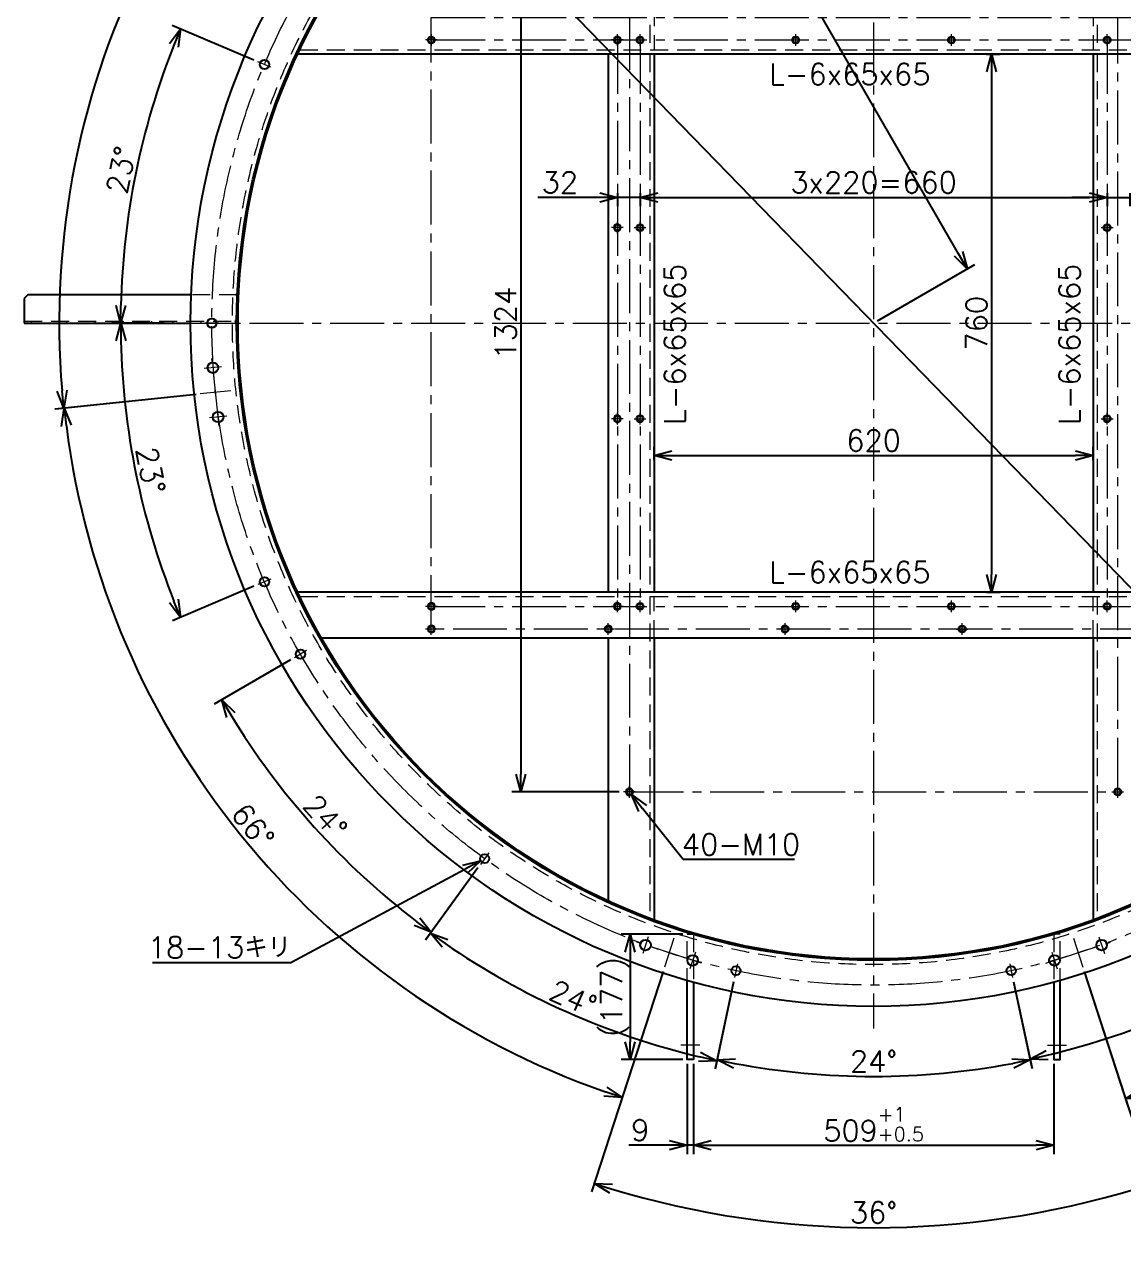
# Model space of a CAD drawing. Header units: millimetres. Extents: x 0 to 8282, y -48 to 5829.
# Drawn here: x 5738 to 7291, y 2735 to 4453 of the extents above; entities that cross this region are included whole.
import ezdxf

# ---------------------------------------------------------------- set-up
doc = ezdxf.new("R2010")
doc.units = ezdxf.units.MM
doc.header["$LTSCALE"] = 4
doc.header["$PDMODE"] = 99
doc.header["$PDSIZE"] = 1
doc.linetypes.add('CENTER2', pattern=[28.575, 19.05, -3.175, 3.175, -3.175])
doc.linetypes.add('HIDDEN', pattern=[9.525, 6.35, -3.175])
for name, color, linetype, lineweight in [('04_HIDDEN', 2, 'HIDDEN', 13), ('05_CENTER', 4, 'CENTER2', 13), ('08_DIM', 3, 'Continuous', 13)]:
    doc.layers.add(name, color=color, linetype=linetype, lineweight=lineweight)
doc.styles.add('KSS_TXT', font='txt.shx', dxfattribs={"bigfont": 'extfont2.shx'})
doc.dimstyles.new('KSS_DIM', dxfattribs={"dimscale": 10, "dimtxt": 3, "dimasz": 2.5, "dimexe": 1.25, "dimexo": 0.625, "dimtad": 1, "dimdsep": 46, "dimtxsty": 'KSS_TXT', "dimblk": 'OPEN30', "dimcen": 0, "dimazin": 2, "dimtfac": 0.75, "dimtmove": 0, "dimatfit": 3, "dimldrblk": 'OPEN30', "dimfxl": 1.25, "dimtolj": 1, "dimarcsym": 0})
doc.dimstyles.new('KSS_DIM$3', dxfattribs={"dimscale": 10, "dimtxt": 3, "dimasz": 2.5, "dimexe": 1.25, "dimexo": 0.625, "dimtad": 1, "dimtih": 1, "dimtoh": 1, "dimdsep": 46, "dimtxsty": 'KSS_TXT', "dimblk": 'OPEN30', "dimcen": 0, "dimazin": 2, "dimtfac": 0.75, "dimtofl": 0, "dimtmove": 0, "dimatfit": 3, "dimldrblk": 'OPEN30', "dimfxl": 1.25, "dimtolj": 1, "dimarcsym": 0})

# ---------------------------------------------------------------- blocks, each defined once
blk = doc.blocks.new('A$C6847E747')
at = {"color": 0}
for p, q in [((-295, 40), (-300, 35)), ((-300, 35), (-300, 0)), ((-64.2, 40), (-295, 40)), ((-300, 0), (-65, 0))]:
    blk.add_line(p, q, dxfattribs=at)
at = {"color": 3}
for points in [[(0.9, 40), (-1.1, 40), (1, 42), (1, 42)], [(0, 3), (-2, 3), (0, 5), (0, 5)], [(0, 0), (-2, 0), (0, -2), (0, -2)]]:
    blk.add_lwpolyline(points, close=True, dxfattribs=at)
at = {"layer": '04_HIDDEN'}
for p, q in [((0.9, 40), (-64.2, 40)), ((-300, 3), (0, 3)), ((-290, 0), (-290, 3)), ((-250, 0), (-250, 3)), ((-240, 0), (-240, 3)), ((-200, 0), (-200, 3)), ((-160, 0), (-160, 3)), ((-120, 0), (-120, 3)), ((-90, 0), (-90, 3)), ((-65, 0), (0, 0)), ((-50, 0), (-50, 3))]:
    blk.add_line(p, q, dxfattribs=at)
blk = doc.blocks.new('M10Tz_1_1_1')
at = {"color": 0}
for radius in [5, 4]:
    blk.add_circle((0, 0), radius, dxfattribs=at)
at = {"layer": '05_CENTER'}
for p, q in [((8.3, 0), (-8.3, 0)), ((0, -8.3), (0, 8.3))]:
    blk.add_line(p, q, dxfattribs=at)
blk = doc.blocks.new('_Open30')
at = {"color": 0, "linetype": 'ByBlock', "lineweight": -2}
for p, q in [((-1, 0.268), (0, 0)), ((0, 0), (-1, -0.268)), ((0, 0), (-1, 0))]:
    blk.add_line(p, q, dxfattribs=at)
blk = doc.blocks.new('*D202')
at = {"layer": '08_DIM', "color": 0, "lineweight": -2, "transparency": 16777216}
for p, q in [((6575.7, 4214.5), (6575.7, 4195.7)), ((6607.7, 4214.5), (6607.7, 4195.7)), ((6550.7, 4208.2), (6463.2, 4208.2)), ((6607.7, 4208.2), (6575.7, 4208.2)), ((6632.7, 4208.2), (6657.7, 4208.2))]:
    blk.add_line(p, q, dxfattribs=at)
at = {"layer": 'Defpoints', "color": 0, "transparency": 16777216}
for p in [(6575.7, 4220.7), (6607.7, 4220.7), (6575.7, 4208.2)]:
    blk.add_point(p, dxfattribs=at)
at = {"layer": '08_DIM', "color": 0, "lineweight": -2, "transparency": 16777216, "xscale": 25, "yscale": 25, "zscale": 25}
blk.add_blockref('_Open30', (6575.7, 4208.2), dxfattribs=at)
at = {"layer": '08_DIM', "color": 0, "lineweight": -2, "transparency": 16777216, "xscale": 25, "yscale": 25, "zscale": 25, "rotation": 180}
blk.add_blockref('_Open30', (6607.7, 4208.2), dxfattribs=at)
at = {"layer": '08_DIM', "color": 0, "transparency": 16777216, "insert": (6494.4, 4229.5), "char_height": 30, "attachment_point": 5, "style": 'KSS_TXT'}
blk.add_mtext('\\A1;32', dxfattribs=at)
blk = doc.blocks.new('*D203')
at = {"layer": '08_DIM', "color": 0, "lineweight": -2, "transparency": 16777216}
for p, q in [((6607.7, 4214.5), (6607.7, 4195.7)), ((7267.7, 4214.5), (7267.7, 4195.7)), ((6632.7, 4208.2), (7242.7, 4208.2))]:
    blk.add_line(p, q, dxfattribs=at)
at = {"layer": 'Defpoints', "color": 0, "transparency": 16777216}
for p in [(6607.7, 4220.7), (7267.7, 4220.7), (7267.7, 4208.2)]:
    blk.add_point(p, dxfattribs=at)
at = {"layer": '08_DIM', "color": 0, "lineweight": -2, "transparency": 16777216, "xscale": 25, "yscale": 25, "zscale": 25, "rotation": 180}
blk.add_blockref('_Open30', (6607.7, 4208.2), dxfattribs=at)
at = {"layer": '08_DIM', "color": 0, "lineweight": -2, "transparency": 16777216, "xscale": 25, "yscale": 25, "zscale": 25}
blk.add_blockref('_Open30', (7267.7, 4208.2), dxfattribs=at)
at = {"layer": '08_DIM', "color": 0, "transparency": 16777216, "insert": (6937.7, 4229.5), "char_height": 30, "attachment_point": 5, "style": 'KSS_TXT'}
blk.add_mtext('\\A1;3x220=660', dxfattribs=at)
blk = doc.blocks.new('*D204')
at = {"layer": '08_DIM', "color": 0, "lineweight": -2, "transparency": 16777216}
for p, q in [((7267.7, 4214.5), (7267.7, 4195.7)), ((7299.7, 4214.5), (7299.7, 4195.7)), ((7242.7, 4208.2), (7217.7, 4208.2)), ((7267.7, 4208.2), (7299.7, 4208.2)), ((7324.7, 4208.2), (7412.2, 4208.2))]:
    blk.add_line(p, q, dxfattribs=at)
at = {"layer": 'Defpoints', "color": 0, "transparency": 16777216}
for p in [(7267.7, 4220.7), (7299.7, 4220.7), (7299.7, 4208.2)]:
    blk.add_point(p, dxfattribs=at)
at = {"layer": '08_DIM', "color": 0, "lineweight": -2, "transparency": 16777216, "xscale": 25, "yscale": 25, "zscale": 25}
blk.add_blockref('_Open30', (7267.7, 4208.2), dxfattribs=at)
at = {"layer": '08_DIM', "color": 0, "lineweight": -2, "transparency": 16777216, "xscale": 25, "yscale": 25, "zscale": 25, "rotation": 180}
blk.add_blockref('_Open30', (7299.7, 4208.2), dxfattribs=at)
at = {"layer": '08_DIM', "color": 0, "transparency": 16777216, "insert": (7380.9, 4229.5), "char_height": 30, "attachment_point": 5, "style": 'KSS_TXT'}
blk.add_mtext('\\A1;32', dxfattribs=at)
blk = doc.blocks.new('*D205')
at = {"layer": '08_DIM', "color": 0, "lineweight": -2, "transparency": 16777216}
for p, q in [((6627.7, 3837), (6627.7, 3856.2)), ((7247.7, 3837), (7247.7, 3856.2)), ((6652.7, 3843.7), (7222.7, 3843.7))]:
    blk.add_line(p, q, dxfattribs=at)
at = {"layer": 'Defpoints', "color": 0, "transparency": 16777216}
for p in [(7247.7, 3843.7), (6627.7, 3830.8), (7247.7, 3830.8)]:
    blk.add_point(p, dxfattribs=at)
at = {"layer": '08_DIM', "color": 0, "lineweight": -2, "transparency": 16777216, "xscale": 25, "yscale": 25, "zscale": 25, "rotation": 180}
blk.add_blockref('_Open30', (6627.7, 3843.7), dxfattribs=at)
at = {"layer": '08_DIM', "color": 0, "lineweight": -2, "transparency": 16777216, "xscale": 25, "yscale": 25, "zscale": 25}
blk.add_blockref('_Open30', (7247.7, 3843.7), dxfattribs=at)
at = {"layer": '08_DIM', "color": 0, "transparency": 16777216, "insert": (6937.7, 3864.9), "char_height": 30, "attachment_point": 5, "style": 'KSS_TXT'}
blk.add_mtext('\\A1;620', dxfattribs=at)
blk = doc.blocks.new('*D206')
at = {"layer": '08_DIM', "color": 0, "lineweight": -2, "transparency": 16777216}
for p, q in [((7097.3, 4410.6), (7116.7, 4410.6)), ((7104.2, 4385.6), (7104.2, 3675.6)), ((7097.3, 3650.6), (7116.7, 3650.6))]:
    blk.add_line(p, q, dxfattribs=at)
at = {"layer": 'Defpoints', "color": 0, "transparency": 16777216}
for p in [(7091, 4410.6), (7091, 3650.6), (7104.2, 3650.6)]:
    blk.add_point(p, dxfattribs=at)
at = {"layer": '08_DIM', "color": 0, "lineweight": -2, "transparency": 16777216, "xscale": 25, "yscale": 25, "zscale": 25}
for p, rotation in [((7104.2, 4410.6), 90), ((7104.2, 3650.6), 270)]:
    blk.add_blockref('_Open30', p, dxfattribs=dict(at, rotation=rotation))
at = {"layer": '08_DIM', "color": 0, "transparency": 16777216, "insert": (7083, 4030.6), "char_height": 30, "attachment_point": 5, "rotation": 90, "style": 'KSS_TXT'}
blk.add_mtext('\\A1;760', dxfattribs=at)
blk = doc.blocks.new('*D215')
at = {"layer": '08_DIM', "color": 0, "lineweight": -2, "transparency": 16777216}
for p, q in [((6578.1, 4692.6), (6426.6, 4692.6)), ((6439.1, 4667.6), (6439.1, 3393.6)), ((6578.1, 3368.6), (6426.6, 3368.6))]:
    blk.add_line(p, q, dxfattribs=at)
at = {"layer": 'Defpoints', "color": 0, "transparency": 16777216}
for p in [(6584.3, 4692.6), (6439.1, 3368.6), (6584.3, 3368.6)]:
    blk.add_point(p, dxfattribs=at)
at = {"layer": '08_DIM', "color": 0, "lineweight": -2, "transparency": 16777216, "xscale": 25, "yscale": 25, "zscale": 25}
for p, rotation in [((6439.1, 4692.6), 90), ((6439.1, 3368.6), 270)]:
    blk.add_blockref('_Open30', p, dxfattribs=dict(at, rotation=rotation))
at = {"layer": '08_DIM', "color": 0, "transparency": 16777216, "insert": (6417.8, 4030.6), "char_height": 30, "attachment_point": 5, "rotation": 90, "style": 'KSS_TXT'}
blk.add_mtext('\\A1;1324', dxfattribs=at)
blk = doc.blocks.new('*D218')
at = {"layer": '08_DIM', "color": 0, "lineweight": -2, "transparency": 16777216}
for p, q in [((6640.1, 3114.9), (6539, 2803.6)), ((7235.2, 3114.9), (7336.3, 2803.6))]:
    blk.add_line(p, q, dxfattribs=at)
blk.add_arc((6937.7, 4030.6), 1277.6, 253.1211, 286.8789, dxfattribs=at)
at = {"layer": 'Defpoints', "color": 0, "transparency": 16777216}
for p in [(6655.4, 3162), (7219.9, 3162), (6642.1, 3120.8), (7233.3, 3120.8), (6804.1, 2760)]:
    blk.add_point(p, dxfattribs=at)
at = {"layer": '08_DIM', "color": 0, "lineweight": -2, "transparency": 16777216, "xscale": 25, "yscale": 25, "zscale": 25}
for p, rotation in [((6542.9, 2815.5), 162.5605719698771), ((7332.5, 2815.5), 17.43942803012288)]:
    blk.add_blockref('_Open30', p, dxfattribs=dict(at, rotation=rotation))
at = {"layer": '08_DIM', "color": 0, "transparency": 16777216, "insert": (6937.7, 2774.3), "char_height": 30, "attachment_point": 5, "style": 'KSS_TXT'}
blk.add_mtext('\\A1;36%%d', dxfattribs=at)
blk = doc.blocks.new('*D219')
at = {"layer": '08_DIM', "color": 0, "lineweight": -2, "transparency": 16777216}
for p, q in [((5980.7, 3930.1), (5781.7, 3909.1)), ((6640.1, 3114.9), (6578.5, 2925.2))]:
    blk.add_line(p, q, dxfattribs=at)
blk.add_arc((6937.7, 4030.6), 1149.8, 187.2457, 250.7543, dxfattribs=at)
at = {"layer": 'Defpoints', "color": 0, "transparency": 16777216}
for p in [(6029.3, 3935.2), (5986.9, 3930.7), (5922.4, 3490.8), (6655.4, 3162), (6642.1, 3120.8)]:
    blk.add_point(p, dxfattribs=at)
at = {"layer": '08_DIM', "color": 0, "lineweight": -2, "transparency": 16777216, "xscale": 25, "yscale": 25, "zscale": 25}
for p, rotation in [((5794.1, 3910.4), 96.62287407231572), ((6582.3, 2937.1), 341.3771259263838)]:
    blk.add_blockref('_Open30', p, dxfattribs=dict(at, rotation=rotation))
at = {"layer": '08_DIM', "color": 0, "transparency": 16777216, "insert": (6060.6, 3320.4), "char_height": 30, "attachment_point": 5, "rotation": 309, "style": 'KSS_TXT'}
blk.add_mtext('\\A1;66%%d', dxfattribs=at)
blk = doc.blocks.new('*D220')
at = {"layer": '08_DIM', "color": 0, "lineweight": -2, "transparency": 16777216}
for p, q in [((7895.3, 3930), (8095.8, 3908.9)), ((7235.2, 3114.9), (7297.5, 2923.2))]:
    blk.add_line(p, q, dxfattribs=at)
blk.add_arc((6937.7, 4030.6), 1152, 289.2434, 352.7566, dxfattribs=at)
at = {"layer": 'Defpoints', "color": 0, "transparency": 16777216}
for p in [(7846, 3935.2), (7889.1, 3930.6), (7219.9, 3162), (7678.2, 3148.2), (7233.3, 3120.8)]:
    blk.add_point(p, dxfattribs=at)
at = {"layer": '08_DIM', "color": 0, "lineweight": -2, "transparency": 16777216, "xscale": 25, "yscale": 25, "zscale": 25}
for p, rotation in [((8083.3, 3910.2), 83.37828075283372), ((7293.7, 2935), 198.6217192484665)]:
    blk.add_blockref('_Open30', p, dxfattribs=dict(at, rotation=rotation))
at = {"layer": '08_DIM', "color": 0, "transparency": 16777216, "insert": (7816.4, 3319), "char_height": 30, "attachment_point": 5, "rotation": 51, "style": 'KSS_TXT'}
blk.add_mtext('\\A1;66%%d', dxfattribs=at)
blk = doc.blocks.new('*D223')
at = {"layer": '08_DIM', "color": 0, "lineweight": -2, "transparency": 16777216}
for p, q in [((6456.3, 4864.4), (6356.1, 5038)), ((5980.7, 3930.1), (5780.9, 3909.1))]:
    blk.add_line(p, q, dxfattribs=at)
blk.add_arc((6937.7, 4030.6), 1150.7, 121.2449, 184.7551, dxfattribs=at)
at = {"layer": 'Defpoints', "color": 0, "transparency": 16777216}
for p in [(6459.4, 4859), (6481, 4821.5), (6030.9, 4739.1), (6029.3, 3935.2), (5986.9, 3930.7)]:
    blk.add_point(p, dxfattribs=at)
at = {"layer": '08_DIM', "color": 0, "lineweight": -2, "transparency": 16777216, "xscale": 25, "yscale": 25, "zscale": 25}
for p, rotation in [((6362.3, 5027.1), 30.62243040489151), ((5793.3, 3910.4), 275.3775695953461)]:
    blk.add_blockref('_Open30', p, dxfattribs=dict(at, rotation=rotation))
at = {"layer": '08_DIM', "color": 0, "transparency": 16777216, "insert": (5893.5, 4562.7), "char_height": 30, "attachment_point": 5, "rotation": 63, "style": 'KSS_TXT'}
blk.add_mtext('\\A1;66%%d', dxfattribs=at)
blk = doc.blocks.new('*D224')
at = {"layer": '08_DIM', "color": 0, "lineweight": -2, "transparency": 16777216}
for p, q in [((6683.2, 2984.4), (6683.2, 2857)), ((7192.2, 2984.4), (7192.2, 2857)), ((6708.2, 2869.5), (7167.2, 2869.5))]:
    blk.add_line(p, q, dxfattribs=at)
at = {"layer": 'Defpoints', "color": 0, "transparency": 16777216}
for p in [(6683.2, 2990.6), (7192.2, 2990.6), (7192.2, 2869.5)]:
    blk.add_point(p, dxfattribs=at)
at = {"layer": '08_DIM', "color": 0, "lineweight": -2, "transparency": 16777216, "xscale": 25, "yscale": 25, "zscale": 25, "rotation": 180}
blk.add_blockref('_Open30', (6683.2, 2869.5), dxfattribs=at)
at = {"layer": '08_DIM', "color": 0, "lineweight": -2, "transparency": 16777216, "xscale": 25, "yscale": 25, "zscale": 25}
blk.add_blockref('_Open30', (7192.2, 2869.5), dxfattribs=at)
at = {"layer": '08_DIM', "color": 0, "transparency": 16777216, "insert": (6937.7, 2899.1), "char_height": 30, "attachment_point": 5, "style": 'KSS_TXT'}
blk.add_mtext('509{\\H20.000000;\\S+1^ +0.5;}', dxfattribs=at)
blk = doc.blocks.new('*D225')
at = {"layer": '08_DIM', "color": 0, "lineweight": -2, "transparency": 16777216}
for p, q in [((6667.9, 3167.4), (6581, 3167.4)), ((6593.5, 3142.4), (6593.5, 3015.6)), ((6667.9, 2990.6), (6581, 2990.6))]:
    blk.add_line(p, q, dxfattribs=at)
at = {"layer": 'Defpoints', "color": 0, "transparency": 16777216}
for p in [(6674.2, 3167.4), (6593.5, 2990.6), (6674.2, 2990.6)]:
    blk.add_point(p, dxfattribs=at)
at = {"layer": '08_DIM', "color": 0, "lineweight": -2, "transparency": 16777216, "xscale": 25, "yscale": 25, "zscale": 25}
for p, rotation in [((6593.5, 3167.4), 90), ((6593.5, 2990.6), 270)]:
    blk.add_blockref('_Open30', p, dxfattribs=dict(at, rotation=rotation))
at = {"layer": '08_DIM', "color": 0, "transparency": 16777216, "insert": (6572.3, 3079), "char_height": 30, "attachment_point": 5, "rotation": 90, "style": 'KSS_TXT'}
blk.add_mtext('\\A1;(177)', dxfattribs=at)
blk = doc.blocks.new('*D226')
at = {"layer": '08_DIM', "color": 0, "lineweight": -2, "transparency": 16777216}
for p, q in [((6674.2, 2984.4), (6674.2, 2857)), ((6683.2, 2984.4), (6683.2, 2857)), ((6649.2, 2869.5), (6591.7, 2869.5)), ((6683.2, 2869.5), (6674.2, 2869.5)), ((6708.2, 2869.5), (6733.2, 2869.5))]:
    blk.add_line(p, q, dxfattribs=at)
at = {"layer": 'Defpoints', "color": 0, "transparency": 16777216}
for p in [(6674.2, 2990.6), (6683.2, 2990.6), (6674.2, 2869.5)]:
    blk.add_point(p, dxfattribs=at)
at = {"layer": '08_DIM', "color": 0, "lineweight": -2, "transparency": 16777216, "xscale": 25, "yscale": 25, "zscale": 25}
blk.add_blockref('_Open30', (6674.2, 2869.5), dxfattribs=at)
at = {"layer": '08_DIM', "color": 0, "lineweight": -2, "transparency": 16777216, "xscale": 25, "yscale": 25, "zscale": 25, "rotation": 180}
blk.add_blockref('_Open30', (6683.2, 2869.5), dxfattribs=at)
at = {"layer": '08_DIM', "color": 0, "transparency": 16777216, "insert": (6607.9, 2890.7), "char_height": 30, "attachment_point": 5, "style": 'KSS_TXT'}
blk.add_mtext('\\A1;9', dxfattribs=at)
blk = doc.blocks.new('*D227')
at = {"layer": '08_DIM', "color": 0, "lineweight": -2, "transparency": 16777216}
for p, q in [((5961.6, 4898.6), (6094.1, 4898.6)), ((6094.1, 4898.6), (6286, 4701.1)), ((7589.3, 3360.2), (6303.4, 4683.2))]:
    blk.add_line(p, q, dxfattribs=at)
at = {"layer": 'Defpoints', "color": 0, "transparency": 16777216}
for p in [(6286, 4701.1), (7589.3, 3360.2)]:
    blk.add_point(p, dxfattribs=at)
at = {"layer": '08_DIM', "color": 0, "lineweight": -2, "transparency": 16777216, "xscale": 25, "yscale": 25, "zscale": 25}
for p, rotation in [((6286, 4701.1), 134.1852853373992), ((7589.3, 3360.2), 314.1852853373992)]:
    blk.add_blockref('_Open30', p, dxfattribs=dict(at, rotation=rotation))
at = {"layer": '08_DIM', "color": 0, "transparency": 16777216, "insert": (6024.7, 4919.8), "char_height": 30, "attachment_point": 5, "style": 'KSS_TXT'}
blk.add_mtext('\\A1;%%C1870', dxfattribs=at)
blk = doc.blocks.new('*D230')
at = {"layer": '08_DIM', "color": 0, "lineweight": -2, "transparency": 16777216}
for p, q in [((6517.1, 4867.5), (6613.4, 4923.1)), ((7057.6, 4128.8), (6615.1, 4895.2)), ((6943.1, 4033.8), (7080.9, 4113.4))]:
    blk.add_line(p, q, dxfattribs=at)
at = {"layer": 'Defpoints', "color": 0, "transparency": 16777216}
for p in [(6602.6, 4916.8), (6511.7, 4864.3), (6937.7, 4030.6)]:
    blk.add_point(p, dxfattribs=at)
at = {"layer": '08_DIM', "color": 0, "lineweight": -2, "transparency": 16777216, "xscale": 25, "yscale": 25, "zscale": 25}
for p, rotation in [((6602.6, 4916.8), 120.0000000330917), ((7070.1, 4107.1), 300.0000000330917)]:
    blk.add_blockref('_Open30', p, dxfattribs=dict(at, rotation=rotation))
at = {"layer": '08_DIM', "color": 0, "transparency": 16777216, "insert": (6854.8, 4522.6), "char_height": 30, "attachment_point": 5, "rotation": 300, "style": 'KSS_TXT'}
blk.add_mtext('\\A1;935', dxfattribs=at)
blk = doc.blocks.new('*D231')
at = {"layer": '08_DIM', "color": 0, "lineweight": -2, "transparency": 16777216}
for p, q in [((7813.3, 4402.3), (7928.5, 4451.2)), ((7940.2, 4030.6), (8014.1, 4030.6))]:
    blk.add_line(p, q, dxfattribs=at)
blk.add_arc((6937.7, 4030.6), 1063.9, 1.3464, 21.6536, dxfattribs=at)
at = {"layer": 'Defpoints', "color": 0, "transparency": 16777216}
for p in [(7807.5, 4399.9), (7789.1, 4392.1), (7992.1, 4172.6), (5941.4, 4030.6), (7933.9, 4030.6)]:
    blk.add_point(p, dxfattribs=at)
at = {"layer": '08_DIM', "color": 0, "lineweight": -2, "transparency": 16777216, "xscale": 25, "yscale": 25, "zscale": 25}
for p, rotation in [((7917, 4446.4), 112.3268232658188), ((8001.6, 4030.6), 270.6731767341811)]:
    blk.add_blockref('_Open30', p, dxfattribs=dict(at, rotation=rotation))
at = {"layer": '08_DIM', "color": 0, "transparency": 16777216, "insert": (8001.1, 4247), "char_height": 30, "attachment_point": 5, "rotation": 281.5, "style": 'KSS_TXT'}
blk.add_mtext('\\A1;23%%d', dxfattribs=at)
blk = doc.blocks.new('*D232')
at = {"layer": '08_DIM', "color": 0, "lineweight": -2, "transparency": 16777216}
for p, q in [((7940.2, 4030.6), (8013.9, 4030.6)), ((7813.3, 3659), (7928.4, 3610.1))]:
    blk.add_line(p, q, dxfattribs=at)
blk.add_arc((6937.7, 4030.6), 1063.8, 338.3466, 358.6534, dxfattribs=at)
at = {"layer": 'Defpoints', "color": 0, "transparency": 16777216}
for p in [(5941.4, 4030.6), (7933.9, 4030.6), (7963.6, 3749.3), (7789.1, 3669.2), (7807.5, 3661.4)]:
    blk.add_point(p, dxfattribs=at)
at = {"layer": '08_DIM', "color": 0, "lineweight": -2, "transparency": 16777216, "xscale": 25, "yscale": 25, "zscale": 25}
for p, rotation in [((8001.4, 4030.6), 89.32671364554213), ((7916.9, 3615), 247.6732863544572)]:
    blk.add_blockref('_Open30', p, dxfattribs=dict(at, rotation=rotation))
at = {"layer": '08_DIM', "color": 0, "transparency": 16777216, "insert": (7959.2, 3822.8), "char_height": 30, "attachment_point": 5, "rotation": 78.5, "style": 'KSS_TXT'}
blk.add_mtext('\\A1;23%%d', dxfattribs=at)
blk = doc.blocks.new('*D238')
at = {"layer": '08_DIM', "color": 0, "lineweight": -2, "transparency": 16777216}
for p, q in [((6062, 4402.3), (5946.8, 4451.2)), ((5935.2, 4030.6), (5861.2, 4030.6))]:
    blk.add_line(p, q, dxfattribs=at)
blk.add_arc((6937.7, 4030.6), 1063.9, 158.3464, 178.6536, dxfattribs=at)
at = {"layer": 'Defpoints', "color": 0, "transparency": 16777216}
for p in [(6067.8, 4399.9), (6086.2, 4392.1), (5911.6, 4312), (5941.4, 4030.6), (7933.9, 4030.6)]:
    blk.add_point(p, dxfattribs=at)
at = {"layer": '08_DIM', "color": 0, "lineweight": -2, "transparency": 16777216, "xscale": 25, "yscale": 25, "zscale": 25}
for p, rotation in [((5958.3, 4446.4), 67.67317673418121), ((5873.7, 4030.6), 269.3268232658189)]:
    blk.add_blockref('_Open30', p, dxfattribs=dict(at, rotation=rotation))
at = {"layer": '08_DIM', "color": 0, "transparency": 16777216, "insert": (5874.3, 4247), "char_height": 30, "attachment_point": 5, "rotation": 78.5, "style": 'KSS_TXT'}
blk.add_mtext('\\A1;23%%d', dxfattribs=at)
blk = doc.blocks.new('*D239')
at = {"layer": '08_DIM', "color": 0, "lineweight": -2, "transparency": 16777216}
for p, q in [((5935.2, 4030.6), (5861.4, 4030.6)), ((6062, 3659), (5947, 3610.1))]:
    blk.add_line(p, q, dxfattribs=at)
blk.add_arc((6937.7, 4030.6), 1063.8, 181.3466, 201.6534, dxfattribs=at)
at = {"layer": 'Defpoints', "color": 0, "transparency": 16777216}
for p in [(5941.4, 4030.6), (7933.9, 4030.6), (5883.4, 3888.7), (6067.8, 3661.4), (6086.2, 3669.2)]:
    blk.add_point(p, dxfattribs=at)
at = {"layer": '08_DIM', "color": 0, "lineweight": -2, "transparency": 16777216, "xscale": 25, "yscale": 25, "zscale": 25}
for p, rotation in [((5873.9, 4030.6), 90.67328635445789), ((5958.5, 3615), 292.3267136455428)]:
    blk.add_blockref('_Open30', p, dxfattribs=dict(at, rotation=rotation))
at = {"layer": '08_DIM', "color": 0, "transparency": 16777216, "insert": (5916.1, 3822.8), "char_height": 30, "attachment_point": 5, "rotation": 281.5, "style": 'KSS_TXT'}
blk.add_mtext('\\A1;23%%d', dxfattribs=at)
blk = doc.blocks.new('*D241')
at = {"layer": '08_DIM', "color": 0, "lineweight": -2, "transparency": 16777216}
for p, q in [((7496.8, 3261.1), (7569.6, 3160.9)), ((7135.4, 3100.2), (7161.2, 2979))]:
    blk.add_line(p, q, dxfattribs=at)
blk.add_arc((6937.7, 4030.6), 1062.6, 283.348, 304.652, dxfattribs=at)
at = {"layer": 'Defpoints', "color": 0, "transparency": 16777216}
for p in [(7481.4, 3282.3), (7493.1, 3266.1), (7130, 3125.9), (7134.1, 3106.3), (7301.1, 3032.1)]:
    blk.add_point(p, dxfattribs=at)
at = {"layer": '08_DIM', "color": 0, "lineweight": -2, "transparency": 16777216, "xscale": 25, "yscale": 25, "zscale": 25}
for p, rotation in [((7562.3, 3171), 35.32599153683403), ((7158.6, 2991.2), 192.674008463172)]:
    blk.add_blockref('_Open30', p, dxfattribs=dict(at, rotation=rotation))
at = {"layer": '08_DIM', "color": 0, "transparency": 16777216, "insert": (7361.2, 3079.3), "char_height": 30, "attachment_point": 5, "rotation": 24, "style": 'KSS_TXT'}
blk.add_mtext('\\A1;24%%d', dxfattribs=at)
blk = doc.blocks.new('*D242')
at = {"layer": '08_DIM', "color": 0, "lineweight": -2, "transparency": 16777216}
for p, q in [((6739.9, 3100.2), (6713.9, 2977.7)), ((7135.4, 3100.2), (7161.5, 2977.7))]:
    blk.add_line(p, q, dxfattribs=at)
blk.add_arc((6937.7, 4030.6), 1063.9, 259.3463, 280.6537, dxfattribs=at)
at = {"layer": 'Defpoints', "color": 0, "transparency": 16777216}
for p in [(6745.4, 3125.9), (7130, 3125.9), (6741.2, 3106.3), (7134.1, 3106.3), (6863.5, 2969.3)]:
    blk.add_point(p, dxfattribs=at)
at = {"layer": '08_DIM', "color": 0, "lineweight": -2, "transparency": 16777216, "xscale": 25, "yscale": 25, "zscale": 25}
for p, rotation in [((6716.5, 2990), 168.673173242927), ((7158.9, 2990), 11.3268267570831)]:
    blk.add_blockref('_Open30', p, dxfattribs=dict(at, rotation=rotation))
at = {"layer": '08_DIM', "color": 0, "transparency": 16777216, "insert": (6937.7, 2988), "char_height": 30, "attachment_point": 5, "style": 'KSS_TXT'}
blk.add_mtext('\\A1;24%%d', dxfattribs=at)
blk = doc.blocks.new('*D243')
at = {"layer": '08_DIM', "color": 0, "lineweight": -2, "transparency": 16777216}
for p, q in [((6378.5, 3261.1), (6304.3, 3158.9)), ((6739.9, 3100.2), (6713.6, 2976.7))]:
    blk.add_line(p, q, dxfattribs=at)
blk.add_arc((6937.7, 4030.6), 1065, 235.345, 256.655, dxfattribs=at)
at = {"layer": 'Defpoints', "color": 0, "transparency": 16777216}
for p in [(6394, 3282.3), (6382.2, 3266.1), (6745.4, 3125.9), (6741.2, 3106.3), (6437.7, 3090.3)]:
    blk.add_point(p, dxfattribs=at)
at = {"layer": '08_DIM', "color": 0, "lineweight": -2, "transparency": 16777216, "xscale": 25, "yscale": 25, "zscale": 25}
for p, rotation in [((6311.7, 3169.1), 144.6725128367511), ((6716.2, 2988.9), 347.3274871632614)]:
    blk.add_blockref('_Open30', p, dxfattribs=dict(at, rotation=rotation))
at = {"layer": '08_DIM', "color": 0, "transparency": 16777216, "insert": (6513.1, 3077.1), "char_height": 30, "attachment_point": 5, "rotation": 336, "style": 'KSS_TXT'}
blk.add_mtext('\\A1;24%%d', dxfattribs=at)
blk = doc.blocks.new('*D244')
at = {"layer": '08_DIM', "color": 0, "lineweight": -2, "transparency": 16777216}
for p, q in [((6113.9, 3555), (6005.7, 3492.6)), ((6378.5, 3261.1), (6305.1, 3160.1))]:
    blk.add_line(p, q, dxfattribs=at)
blk.add_arc((6937.7, 4030.6), 1063.6, 211.3468, 232.6532, dxfattribs=at)
at = {"layer": 'Defpoints', "color": 0, "transparency": 16777216}
for p in [(6119.3, 3558.1), (6136.6, 3568.1), (6099.5, 3375.8), (6394, 3282.3), (6382.2, 3266.1)]:
    blk.add_point(p, dxfattribs=at)
at = {"layer": '08_DIM', "color": 0, "lineweight": -2, "transparency": 16777216, "xscale": 25, "yscale": 25, "zscale": 25}
for p, rotation in [((6016.6, 3498.8), 120.673380014222), ((6312.5, 3170.2), 323.3266199857874)]:
    blk.add_blockref('_Open30', p, dxfattribs=dict(at, rotation=rotation))
at = {"layer": '08_DIM', "color": 0, "transparency": 16777216, "insert": (6163, 3333.2), "char_height": 30, "attachment_point": 5, "rotation": 312, "style": 'KSS_TXT'}
blk.add_mtext('\\A1;24%%d', dxfattribs=at)
blk = doc.blocks.new('*D245')
at = {"layer": '08_DIM', "color": 0, "lineweight": -2, "transparency": 16777216}
for p, q in [((6668.5, 3273.1), (6611.3, 3345.1)), ((6826, 3273.1), (6668.5, 3273.1))]:
    blk.add_line(p, q, dxfattribs=at)
at = {"layer": 'Defpoints', "color": 0, "transparency": 16777216}
for p in [(6589.6, 3372.6), (6595.8, 3364.7)]:
    blk.add_point(p, dxfattribs=at)
at = {"layer": '08_DIM', "color": 0, "lineweight": -2, "transparency": 16777216, "xscale": 25, "yscale": 25, "zscale": 25, "rotation": 128.4555546894876}
blk.add_blockref('_Open30', (6595.8, 3364.7), dxfattribs=at)
at = {"layer": '08_DIM', "color": 0, "transparency": 16777216, "insert": (6750.4, 3294.4), "char_height": 30, "attachment_point": 5, "style": 'KSS_TXT'}
blk.add_mtext('\\A1;40-M10', dxfattribs=at)
blk = doc.blocks.new('*D246')
at = {"layer": '08_DIM', "color": 0, "lineweight": -2, "transparency": 16777216}
for p, q in [((6114.2, 3127.6), (6360.3, 3259.3)), ((5918.9, 3127.6), (6114.2, 3127.6))]:
    blk.add_line(p, q, dxfattribs=at)
at = {"layer": 'Defpoints', "color": 0, "transparency": 16777216}
for p in [(6382.4, 3271.1), (6393.8, 3277.3)]:
    blk.add_point(p, dxfattribs=at)
at = {"layer": '08_DIM', "color": 0, "lineweight": -2, "transparency": 16777216, "xscale": 25, "yscale": 25, "zscale": 25, "rotation": 28.15716871029044}
blk.add_blockref('_Open30', (6382.4, 3271.1), dxfattribs=at)
at = {"layer": '08_DIM', "color": 0, "transparency": 16777216, "insert": (6013.4, 3148.9), "char_height": 30, "attachment_point": 5, "style": 'KSS_TXT'}
blk.add_mtext('\\A1;18-13キリ', dxfattribs=at)

msp = doc.modelspace()

# ---------------------------------------------------------------- linework, layer by layer
at = {"color": 0}
for p, q in [((7751.3054, 4410.6413), (6124.0328, 4410.6413)), ((6562.6691, 4410.6413), (6562.6691, 3650.6413)), ((6627.6691, 4410.6413), (6627.6691, 3650.6413)), ((7247.6691, 4410.6413), (7247.6691, 3650.6413)), ((7751.3054, 3650.6413), (6124.0328, 3650.6413)), ((7717.6556, 3585.6413), (6157.6826, 3585.6413)), ((6562.6691, 3585.6413), (6562.6691, 3214.6885)), ((6627.6691, 3585.6413), (6627.6691, 3187.846)), ((7247.6691, 3585.6413), (7247.6691, 3187.846))]:
    msp.add_line(p, q, dxfattribs=at)
for points in [[(6683.1691, 3099.8058), (6683.1691, 2990.6413), (6674.1691, 2990.6413), (6674.1691, 3102.3134)], [(7192.1691, 3099.8058), (7192.1691, 2990.6413), (7201.1691, 2990.6413), (7201.1691, 3102.3134)]]:
    msp.add_lwpolyline(points, dxfattribs=at)
for centre, radius in [((6937.6691, 4030.6413), 965), ((6937.6691, 4030.6413), 900), ((6937.6691, 4030.6413), 898), ((6076.9971, 4395.9749), 6.5), ((6002.6691, 4030.6413), 6.5), ((6004.1326, 3967.7155), 7.5), ((6011.4496, 3898.0989), 7.5), ((6076.9971, 3665.3077), 6.5), ((6127.9354, 3563.1413), 6.5), ((6388.0899, 3274.2104), 6.5), ((6615.4512, 3152.2191), 7.5), ((7259.887, 3152.2191), 7.5), ((6682.0252, 3130.5879), 7.5), ((7193.313, 3130.5879), 7.5), ((6743.2717, 3116.0733), 6.5), ((7132.0665, 3116.0733), 6.5)]:
    msp.add_circle(centre, radius, dxfattribs=at)
at = {"layer": '04_HIDDEN'}
for p, q in [((6621.6691, 4871.2054), (6621.6691, 4416.6413)), ((7253.6691, 4871.2054), (7253.6691, 4416.6413)), ((6627.6691, 4475.6413), (6627.6691, 4416.6413)), ((7247.6691, 4475.6413), (7247.6691, 4416.6413)), ((6126.8621, 4416.6413), (7748.4761, 4416.6413)), ((6621.6691, 4410.6413), (6621.6691, 3650.6413)), ((7253.6691, 4410.6413), (7253.6691, 3650.6413)), ((6126.8621, 3644.6413), (7748.4761, 3644.6413)), ((6621.6691, 3644.6413), (6621.6691, 3190.0772)), ((6627.6691, 3585.6413), (6627.6691, 3644.6413)), ((7247.6691, 3585.6413), (7247.6691, 3644.6413)), ((7253.6691, 3644.6413), (7253.6691, 3190.0772))]:
    msp.add_line(p, q, dxfattribs=at)
for points in [[(6674.1691, 3094.3172), (6674.1691, 3167.3744), (6683.1691, 3167.3744)], [(6683.1691, 3167.3744), (6683.1691, 3092.1187)], [(7192.1691, 3167.3744), (7192.1691, 3092.1187)], [(7201.1691, 3094.3172), (7201.1691, 3167.3744), (7192.1691, 3167.3744)]]:
    msp.add_lwpolyline(points, dxfattribs=at)
msp.add_circle((6937.6691, 4030.6413), 906, dxfattribs=at)
at = {"layer": '05_CENTER'}
for p, q in [((6937.6691, 5026.9017), (6937.6691, 3034.3809)), ((6312.6691, 4430.6413), (7562.6691, 4430.6413)), ((6575.6691, 4430.6413), (6575.7686, 3630.6413)), ((6607.6691, 4430.6413), (6607.6691, 3630.6413)), ((7267.6691, 4430.6413), (7267.6691, 3630.6413)), ((6086.2021, 4392.0676), (6067.792, 4399.8822)), ((5941.4087, 4030.6413), (7933.9295, 4030.6413)), ((6012.6691, 4030.6413), (5992.6691, 4030.6413)), ((6016.4061, 3969.0054), (5991.8592, 3966.4255)), ((6012.8012, 3885.2399), (6002.7818, 3980.5681)), ((6029.2951, 3935.1673), (5986.2872, 3930.647)), ((6023.7231, 3899.3889), (5999.1762, 3896.8089)), ((6086.2021, 3669.215), (6067.792, 3661.4004)), ((6312.6691, 3630.6413), (7562.6691, 3630.6413)), ((6136.5956, 3568.1413), (6119.2751, 3558.1413)), ((6393.9678, 3282.3006), (6382.212, 3266.1202)), ((6619.2648, 3163.9561), (6611.6376, 3140.482)), ((6655.4199, 3161.9676), (6642.0565, 3120.8394)), ((7219.9183, 3161.9676), (7233.2817, 3120.8394)), ((7256.0734, 3163.9561), (7263.7006, 3140.482)), ((6694.3223, 3126.5923), (6603.1603, 3156.2126)), ((7181.016, 3126.5923), (7272.1779, 3156.2126)), ((6685.8388, 3142.3249), (6678.2116, 3118.8508)), ((7189.4994, 3142.3249), (7197.1266, 3118.8508)), ((6745.3508, 3125.8548), (6741.1926, 3106.2918)), ((7129.9874, 3125.8548), (7134.1457, 3106.2918)), ((6692.0064, 3010.6413), (6665.1266, 3010.6413)), ((7183.3318, 3010.6413), (7210.2117, 3010.6413))]:
    msp.add_line(p, q, dxfattribs=at)
for points in [[(6592.6691, 3368.6413), (7282.6691, 3368.6413), (7282.6691, 4692.6413), (6592.6691, 4692.6413)], [(6312.6691, 4462.6413), (7562.6691, 4462.6413), (7562.6691, 3598.6413), (6312.6691, 3598.6413)]]:
    msp.add_lwpolyline(points, close=True, dxfattribs=at)
msp.add_circle((6937.6691, 4030.6413), 935, dxfattribs=at)

# ---------------------------------------------------------------- block references
for p, rotation in [((6312.6691, 4430.6413), 89.99999999999999), ((6607.6691, 4430.6413), 270), ((6827.5697, 4430.6413), 270), ((7047.5697, 4430.6413), 270), ((7267.6691, 4430.6413), 270), ((6607.6691, 4165.6413), 270), ((7267.6691, 4165.6413), 270), ((6607.6691, 3895.6413), 270), ((7267.6691, 3895.6413), 270), ((6607.6691, 3630.6413), 270), ((6827.5697, 3630.6413), 270), ((7047.5697, 3630.6413), 270), ((7267.6691, 3630.6413), 270), ((7062.6691, 3598.6413), 270), ((7282.6691, 3368.6413), 270)]:
    msp.add_blockref('M10Tz_1_1_1', p, dxfattribs=dict(rotation=rotation))
at = {"xscale": -1, "rotation": 89.99999999999991}
for p in [(6575.5697, 4430.6413), (6575.6691, 4165.6413), (6575.6691, 3895.6413), (6312.6691, 3630.6413), (6575.6691, 3630.6413), (6312.6691, 3598.6413), (6312.6691, 3598.6413), (6562.6691, 3598.6413), (6812.6691, 3598.6413), (6592.6691, 3368.6413)]:
    msp.add_blockref('M10Tz_1_1_1', p, dxfattribs=at)
msp.add_blockref('A$C6847E747', (6037.6691, 4030.6413))

# ---------------------------------------------------------------- texts
at = {"layer": '08_DIM', "style": 'KSS_TXT'}
for p in [(6790.3703, 4367.2814), (6790.3703, 3663.9178)]:
    msp.add_text('L-6x65x65', height=30, dxfattribs=at).set_placement(p)
for p in [(6671.6777, 3887.153), (7229.4267, 3887.153)]:
    msp.add_text('L-6x65x65', height=30, rotation=90, dxfattribs=at).set_placement(p)

# ---------------------------------------------------------------- dimensions: what is measured, and where the dimension line sits
at = {"layer": '08_DIM'}
for base, line1, line2, picture, middle in [((6030.9296, 4739.0638), ((6029.2951, 3935.1673), (5986.8668, 3930.708)), ((6481.0498, 4821.5291), (6459.4308, 4858.9744)), '*D223', (5893.4817, 4562.6814)), ((5911.6099, 4311.9811), ((7933.9295, 4030.6413), (5941.4087, 4030.6413)), ((6086.2021, 4392.0676), (6067.792, 4399.8822)), '*D238', (5874.2733, 4246.9916)), ((7992.0898, 4172.58), ((5941.4087, 4030.6413), (7933.9295, 4030.6413)), ((7789.1361, 4392.0676), (7807.5462, 4399.8822)), '*D231', (8001.065, 4246.9916)), ((5883.4201, 3888.7257), ((6086.2021, 3669.215), (6067.792, 3661.4004)), ((7933.9295, 4030.6413), (5941.4087, 4030.6413)), '*D239', (5916.0898, 3822.7986)), ((7963.5613, 3749.3474), ((7789.1361, 3669.215), (7807.5462, 3661.4004)), ((5941.4087, 4030.6413), (7933.9295, 4030.6413)), '*D232', (7959.2484, 3822.7986)), ((5922.4124, 3490.8197), ((6655.4199, 3161.9676), (6642.0565, 3120.8394)), ((6029.2951, 3935.1673), (5986.8668, 3930.708)), '*D219', (6060.5827, 3320.3907)), ((7678.1508, 3148.1695), ((7846.0432, 3935.1673), (7889.051, 3930.647)), ((7219.9183, 3161.9676), (7233.2817, 3120.8394)), '*D220', (7816.4153, 3319.0467)), ((6099.533, 3375.8176), ((6393.9678, 3282.3006), (6382.212, 3266.1202)), ((6136.5956, 3568.1413), (6119.2751, 3558.1413)), '*D244', (6163.0447, 3333.1663)), ((6437.6906, 3090.3185), ((6745.3508, 3125.8548), (6741.1926, 3106.2918)), ((6393.9678, 3282.3006), (6382.212, 3266.1202)), '*D243', (6513.1453, 3077.1452)), ((7301.106, 3032.1067), ((7481.3705, 3282.3006), (7493.1262, 3266.1202)), ((7129.9874, 3125.8548), (7134.1457, 3106.2918)), '*D241', (7361.2318, 3079.304)), ((6804.1195, 2760.0012), ((7219.9183, 3161.9676), (7233.2817, 3120.8394)), ((6655.4199, 3161.9676), (6642.0565, 3120.8394)), '*D218', (6937.6691, 2774.2522)), ((6863.4526, 2969.2963), ((7129.9874, 3125.8548), (7134.1457, 3106.2918)), ((6745.3508, 3125.8548), (6741.1926, 3106.2918)), '*D242', (6937.6691, 2987.9546))]:
    dim = msp.add_angular_dim_2l(base=base, line1=line1, line2=line2, dimstyle='KSS_DIM', dxfattribs=at)
    dim.commit()
    dim.dimension.update_dxf_attribs({"geometry": picture, "text_midpoint": middle})
dim = msp.add_diameter_dim_2p(p1=(7589.3463, 3360.1625), p2=(6285.9919, 4701.1201), dimstyle='KSS_DIM$3', override={"dimpost": '%%C<>', "dimtix": 1, "dimatfit": 2}, dxfattribs=at)
dim.commit()
dim.dimension.update_dxf_attribs({"geometry": '*D227', "text_midpoint": (6024.6944, 4898.5798), "dimtype": 163})
for base, p1, p2, angle, picture, middle in [((6602.6102, 4916.84), (6937.6691, 4030.6413), (6511.672, 4864.3368), 300, '*D230', (6854.7813, 4522.6085)), ((6439.0868, 3368.6413), (6584.3281, 4692.6413), (6584.3281, 3368.6413), 90, '*D215', (6417.8368, 4030.6413)), ((7104.2305, 3650.6413), (7091.0452, 4410.6413), (7091.0452, 3650.6413), 90, '*D206', (7082.9805, 4030.6413)), ((7299.6691, 4208.2202), (7267.6691, 4220.7202), (7299.6691, 4220.7202), 180, '*D204', (7380.9191, 4229.4702))]:
    dim = msp.add_linear_dim(base=base, p1=p1, p2=p2, angle=angle, dimstyle='KSS_DIM', dxfattribs=at)
    dim.commit()
    dim.dimension.update_dxf_attribs({"geometry": picture, "text_midpoint": middle})
for base, p1, p2, picture, middle in [((6575.6691, 4208.2202), (6607.6691, 4220.7202), (6575.6691, 4220.7202), '*D202', (6494.4191, 4229.4702)), ((7247.6691, 3843.6624), (6627.6691, 3830.7616), (7247.6691, 3830.7616), '*D205', (6937.6691, 3864.9124)), ((6674.1691, 2869.4619), (6683.1691, 2990.6413), (6674.1691, 2990.6413), '*D226', (6607.9191, 2890.7119))]:
    dim = msp.add_linear_dim(base=base, p1=p1, p2=p2, dimstyle='KSS_DIM', dxfattribs=at)
    dim.commit()
    dim.dimension.update_dxf_attribs({"geometry": picture, "text_midpoint": middle})
dim = msp.add_linear_dim(base=(7267.6691, 4208.2202), p1=(6607.6691, 4220.7202), p2=(7267.6691, 4220.7202), text='3x220=<>', dimstyle='KSS_DIM', dxfattribs=at)
dim.commit()
dim.dimension.update_dxf_attribs({"geometry": '*D203', "text_midpoint": (6937.6691, 4229.4702)})
for p1, p2, text, override, picture, middle in [((6589.5596, 3372.5568), (6595.7786, 3364.7258), '40-M<>', {"dimpost": '<>'}, '*D245', (6750.3976, 3273.1284)), ((6393.8207, 3277.2777), (6382.3591, 3271.1431), '18-<>', {"dimpost": '<>キリ'}, '*D246', (6013.448, 3127.6144))]:
    dim = msp.add_diameter_dim_2p(p1=p1, p2=p2, text=text, dimstyle='KSS_DIM$3', override=override, dxfattribs=at)
    dim.commit()
    dim.dimension.update_dxf_attribs({"geometry": picture, "text_midpoint": middle, "dimtype": 163})
dim = msp.add_linear_dim(base=(6593.5033, 2990.6413), p1=(6674.1691, 3167.3744), p2=(6674.1691, 2990.6413), angle=90, text='(177)', dimstyle='KSS_DIM', override={"dimdec": 1}, dxfattribs=at)
dim.commit()
dim.dimension.update_dxf_attribs({"geometry": '*D225', "text_midpoint": (6572.2533, 3079.0079)})
dim = msp.add_linear_dim(base=(7192.1691, 2869.4619), p1=(6683.1691, 2990.6413), p2=(7192.1691, 2990.6413), dimstyle='KSS_DIM', override={"dimpost": '', "dimtol": 1, "dimlim": 0, "dimtp": 1, "dimtm": -0.5, "dimtfac": 0.666667, "dimtdec": 2, "dimtolj": 0, "dimtzin": 8}, dxfattribs=at)
dim.commit()
dim.dimension.update_dxf_attribs({"geometry": '*D224', "text_midpoint": (6937.6691, 2899.0592)})

doc.saveas('drawing.dxf')
